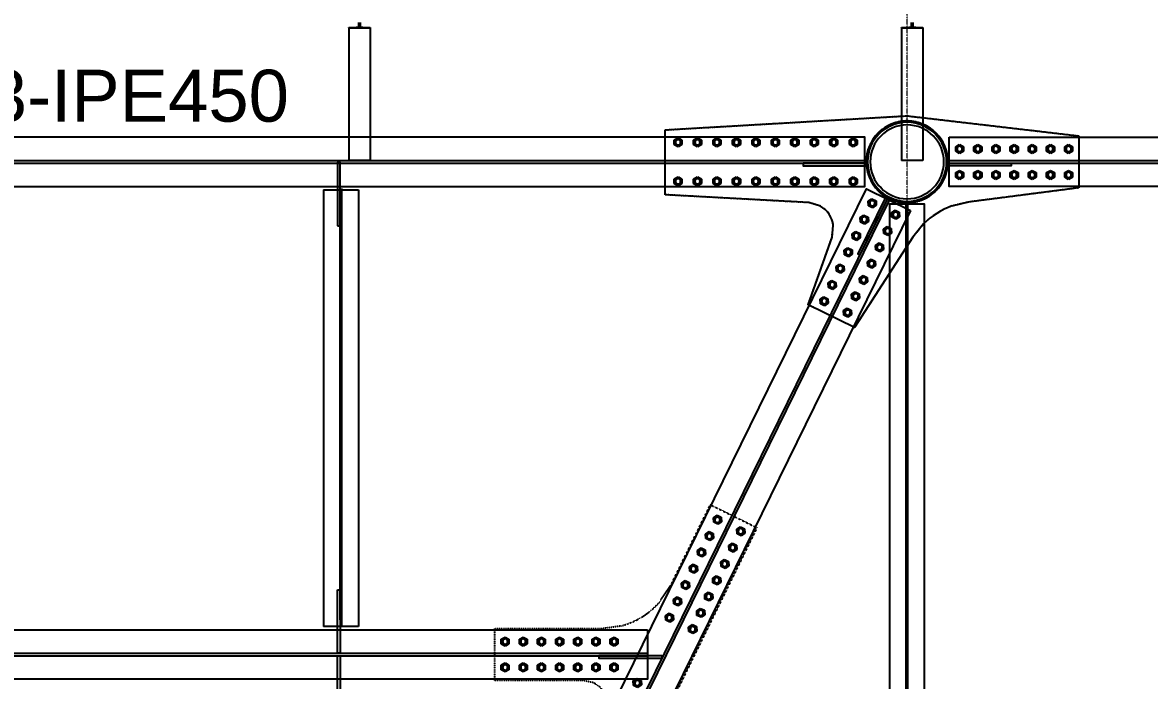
# Model space of a CAD drawing. Header units: millimetres. Extents: x -1715 to 93033, y -21962 to 25119.
# Drawn here: x 76928 to 81270, y 18038 to 20572 of the extents above; entities that cross this region are included whole.
import ezdxf
from ezdxf.enums import TextEntityAlignment as Align

# ---------------------------------------------------------------- set-up
doc = ezdxf.new("R2010")
doc.units = ezdxf.units.MM
doc.header["$LTSCALE"] = 0.4
doc.linetypes.add('DXK_LINE_DOT2', pattern=[3.9198, 1.9599, -1.9599])
doc.linetypes.add('Grid Line', pattern=[3.33375, 1.905, -0.47625, 0.47625, -0.47625])
for name, color, linetype, lineweight in [('0-1', 250, 'Continuous', 5), ('E_COLUMNAS-1', 1, 'Continuous', 25), ('E_EJES-1', 8, 'Grid Line', 9), ('E_TEXTO', 3, 'Continuous', 9), ('E_VIGAS-1', 31, 'Continuous', 25), ('E_VIGAS-2', 252, 'Continuous', 25)]:
    doc.layers.add(name, color=color, linetype=linetype, lineweight=lineweight)
doc.layers.add('A_ALMA', color=255, linetype='Continuous')
doc.layers.add('P-PLATINA', color=6, linetype='Continuous')
doc.styles.add('VERDANA', font='arial.ttf')

# ---------------------------------------------------------------- blocks, each defined once
blk = doc.blocks.new('DCTIB_CNI_EST_MOD-1A-FAC_0001_rvt-1-_14_00m_N_E_-NIVEL-4 DOC')
at = {"layer": 'E_VIGAS-1'}
for p, q in [((-8.2746, 165.0819), (-8.2746, 165.0959)), ((-8.2696, 165.0959), (-8.2696, 165.0819)), ((-6.1446, 165.0819), (-6.1446, 165.0959)), ((-6.1396, 165.0959), (-6.1396, 165.0819)), ((-8.3131, 165.076), (-8.3131, 165.0769)), ((-8.3131, 165.0769), (-8.2853, 165.0769)), ((-8.3131, 165.076), (-8.2311, 165.076)), ((-8.2311, 165.076), (-8.3131, 165.076)), ((-8.3131, 165.076), (-8.3131, 164.5643)), ((-8.2746, 165.0767), (-8.2746, 165.0819)), ((-8.2696, 165.0819), (-8.2696, 165.0768)), ((-8.2589, 165.0769), (-8.2311, 165.0769)), ((-8.2311, 165.0769), (-8.2311, 165.076)), ((-8.2311, 165.076), (-8.2311, 164.5643)), ((-6.1831, 165.076), (-6.1831, 165.0769)), ((-6.1831, 165.0769), (-6.1553, 165.0769)), ((-6.1831, 165.076), (-6.1011, 165.076)), ((-6.1011, 165.076), (-6.1831, 165.076)), ((-6.1831, 165.076), (-6.1831, 164.5643)), ((-6.1446, 165.0767), (-6.1446, 165.0819)), ((-6.1396, 165.0819), (-6.1396, 165.0768)), ((-6.1289, 165.0769), (-6.1011, 165.0769)), ((-6.1011, 165.0769), (-6.1011, 165.076)), ((-6.1011, 165.076), (-6.1011, 164.5643)), ((-8.2311, 164.5643), (-8.3131, 164.5643)), ((-6.1011, 164.5643), (-6.1831, 164.5643))]:
    blk.add_line(p, q, dxfattribs=at)
for points, knots in [([(-8.2853, 165.0769), (-8.2844, 165.0769), (-8.2827, 165.0769), (-8.2803, 165.0772), (-8.2782, 165.0776), (-8.2763, 165.0784), (-8.2749, 165.0798), (-8.2746, 165.0812), (-8.2746, 165.0819)], [0, 0, 0, 0, 0.142857, 0.285714, 0.428571, 0.571429, 0.785714, 1, 1, 1, 1]), ([(-8.2746, 165.0819), (-8.2746, 165.0809), (-8.275, 165.0796), (-8.2766, 165.0783), (-8.2781, 165.0777), (-8.2796, 165.0774), (-8.2807, 165.0772), (-8.2824, 165.077), (-8.284, 165.0769), (-8.2853, 165.0769)], [0, 0, 0, 0, 0.285714, 0.428571, 0.571429, 0.678571, 0.732143, 0.785714, 1, 1, 1, 1]), ([(-8.2589, 165.0769), (-8.2598, 165.0769), (-8.2615, 165.0769), (-8.2639, 165.0772), (-8.266, 165.0776), (-8.2679, 165.0784), (-8.2693, 165.0798), (-8.2696, 165.0812), (-8.2696, 165.0819)], [0, 0, 0, 0, 0.142857, 0.285714, 0.428571, 0.571429, 0.785714, 1, 1, 1, 1]), ([(-8.2696, 165.0819), (-8.2696, 165.0809), (-8.2692, 165.0796), (-8.2676, 165.0783), (-8.2661, 165.0777), (-8.2646, 165.0774), (-8.2635, 165.0772), (-8.2618, 165.077), (-8.2602, 165.0769), (-8.2589, 165.0769)], [0, 0, 0, 0, 0.285714, 0.428571, 0.571429, 0.678571, 0.732143, 0.785714, 1, 1, 1, 1]), ([(-6.1553, 165.0769), (-6.1544, 165.0769), (-6.1527, 165.0769), (-6.1503, 165.0772), (-6.1482, 165.0776), (-6.1463, 165.0784), (-6.1449, 165.0798), (-6.1446, 165.0812), (-6.1446, 165.0819)], [0, 0, 0, 0, 0.142857, 0.285714, 0.428571, 0.571429, 0.785714, 1, 1, 1, 1]), ([(-6.1446, 165.0819), (-6.1446, 165.0809), (-6.145, 165.0796), (-6.1466, 165.0783), (-6.1481, 165.0777), (-6.1496, 165.0774), (-6.1507, 165.0772), (-6.1524, 165.077), (-6.154, 165.0769), (-6.1553, 165.0769)], [0, 0, 0, 0, 0.285714, 0.428571, 0.571429, 0.678571, 0.732143, 0.785714, 1, 1, 1, 1]), ([(-6.1289, 165.0769), (-6.1298, 165.0769), (-6.1315, 165.0769), (-6.1339, 165.0772), (-6.136, 165.0776), (-6.1379, 165.0784), (-6.1393, 165.0798), (-6.1396, 165.0812), (-6.1396, 165.0819)], [0, 0, 0, 0, 0.142857, 0.285714, 0.428571, 0.571429, 0.785714, 1, 1, 1, 1]), ([(-6.1396, 165.0819), (-6.1396, 165.0809), (-6.1392, 165.0796), (-6.1376, 165.0783), (-6.1361, 165.0777), (-6.1346, 165.0774), (-6.1335, 165.0772), (-6.1318, 165.077), (-6.1302, 165.0769), (-6.1289, 165.0769)], [0, 0, 0, 0, 0.285714, 0.428571, 0.571429, 0.678571, 0.732143, 0.785714, 1, 1, 1, 1])]:
    blk.add_open_spline(points, degree=3, knots=knots, dxfattribs=at)
blk = doc.blocks.new('EST_SFM_VIGA-METALICA-SECCION-I - EST_SFM_VIGA-METALICA_IPE270-2787177-_14_00m_N_E_-NIVEL-4 DOC')
at = {"layer": 'E_VIGAS-2'}
for p, q in [((-0.8408, -0.0675), (-0.8408, 0.0675)), ((-0.8408, 0.0675), (0.8408, 0.0675)), ((0.8408, 0.0675), (0.8408, -0.0675)), ((-0.8408, -0.0675), (0.8408, -0.0675))]:
    blk.add_line(p, q, dxfattribs=at)
blk = doc.blocks.new('Part-72226993-3067 - 1511')
at = {"color": 2, "linetype": 'Continuous'}
for p, q in [((88290.9, 30200.2), (89223.3, 30254.3)), ((89223.3, 30254.3), (89885.8, 30177)), ((88290.9, 29950.2), (88290.9, 30200.2)), ((89885.8, 30177), (89885.8, 29977)), ((89885.8, 29977), (89459.8, 29922.3)), ((88845.3, 29920), (88290.9, 29950.2)), ((88889.5, 29906.9), (88845.3, 29920)), ((89459.8, 29922.3), (89396.4, 29907)), ((88934.1, 29786.6), (88939.1, 29832.4)), ((89286.8, 29837.8), (89245.7, 29787.2)), ((88841.9, 29526.9), (88934.1, 29786.6)), ((89245.7, 29787.2), (89021.4, 29438.8)), ((89021.4, 29438.8), (88841.9, 29526.9))]:
    blk.add_line(p, q, dxfattribs=at)
for centre, radius, start, end in [((89223.3, 30076.9), 157.5, 78.75, 258.75), ((89223.3, 30076.9), 157.5, 258.75, 78.75), ((88839.9, 29820.1), 100, 7.0556, 60.2686), ((89498, 29624.8), 300, 109.787, 134.7448)]:
    blk.add_arc(centre, radius, start, end, dxfattribs=at)
blk = doc.blocks.new('Bolt-72226993-3068 - 1511')
at = {"color": 253, "linetype": 'Continuous'}
for p, q in [((89073.8, 29925.1), (89088.2, 29934.8)), ((89075, 29907.9), (89073.8, 29925.1)), ((89088.2, 29934.8), (89103.7, 29927.1)), ((89103.7, 29927.1), (89104.9, 29909.9)), ((89090.5, 29900.2), (89075, 29907.9)), ((89104.9, 29909.9), (89090.5, 29900.2)), ((89163.6, 29881.1), (89178, 29890.7)), ((89164.7, 29863.8), (89163.6, 29881.1)), ((89178, 29890.7), (89193.5, 29883.1)), ((89193.5, 29883.1), (89194.7, 29865.8)), ((89043, 29862.3), (89057.3, 29871.9)), ((89044.1, 29845), (89043, 29862.3)), ((89059.7, 29837.4), (89044.1, 29845)), ((89057.3, 29871.9), (89072.9, 29864.3)), ((89074.1, 29847), (89059.7, 29837.4)), ((89072.9, 29864.3), (89074.1, 29847)), ((89180.3, 29856.1), (89164.7, 29863.8)), ((89194.7, 29865.8), (89180.3, 29856.1)), ((89012.1, 29799.5), (89026.5, 29809.1)), ((89013.3, 29782.2), (89012.1, 29799.5)), ((89026.5, 29809.1), (89042, 29801.5)), ((89042, 29801.5), (89043.2, 29784.2)), ((89132.7, 29818.2), (89147.1, 29827.9)), ((89133.9, 29800.9), (89132.7, 29818.2)), ((89149.4, 29793.3), (89133.9, 29800.9)), ((89147.1, 29827.9), (89162.7, 29820.2)), ((89163.8, 29803), (89149.4, 29793.3)), ((89162.7, 29820.2), (89163.8, 29803)), ((88981.3, 29736.6), (88995.6, 29746.3)), ((88995.6, 29746.3), (89011.2, 29738.6)), ((89028.8, 29774.6), (89013.3, 29782.2)), ((89043.2, 29784.2), (89028.8, 29774.6)), ((89101.9, 29755.4), (89116.3, 29765)), ((89103, 29738.1), (89101.9, 29755.4)), ((89116.3, 29765), (89131.8, 29757.4)), ((89131.8, 29757.4), (89133, 29740.1)), ((88982.4, 29719.4), (88981.3, 29736.6)), ((88998, 29711.7), (88982.4, 29719.4)), ((89012.3, 29721.4), (88998, 29711.7)), ((89011.2, 29738.6), (89012.3, 29721.4)), ((89071, 29692.6), (89085.4, 29702.2)), ((89085.4, 29702.2), (89100.9, 29694.6)), ((89118.6, 29730.5), (89103, 29738.1)), ((89133, 29740.1), (89118.6, 29730.5)), ((88950.4, 29673.8), (88964.8, 29683.4)), ((88951.6, 29656.5), (88950.4, 29673.8)), ((88964.8, 29683.4), (88980.3, 29675.8)), ((88981.5, 29658.5), (88967.1, 29648.9)), ((88980.3, 29675.8), (88981.5, 29658.5)), ((89072.2, 29675.3), (89071, 29692.6)), ((89087.7, 29667.6), (89072.2, 29675.3)), ((89102.1, 29677.3), (89087.7, 29667.6)), ((89100.9, 29694.6), (89102.1, 29677.3)), ((88919.5, 29611), (88933.9, 29620.6)), ((88933.9, 29620.6), (88949.5, 29613)), ((88967.1, 29648.9), (88951.6, 29656.5)), ((89040.2, 29629.7), (89054.5, 29639.4)), ((89041.3, 29612.4), (89040.2, 29629.7)), ((89054.5, 29639.4), (89070.1, 29631.7)), ((89071.3, 29614.5), (89056.9, 29604.8)), ((89070.1, 29631.7), (89071.3, 29614.5)), ((88920.7, 29593.7), (88919.5, 29611)), ((88936.3, 29586.1), (88920.7, 29593.7)), ((88950.6, 29595.7), (88936.3, 29586.1)), ((88949.5, 29613), (88950.6, 29595.7)), ((89009.3, 29566.9), (89023.7, 29576.5)), ((89023.7, 29576.5), (89039.2, 29568.9)), ((89056.9, 29604.8), (89041.3, 29612.4)), ((88888.7, 29548.1), (88903.1, 29557.8)), ((88889.9, 29530.9), (88888.7, 29548.1)), ((88905.4, 29523.2), (88889.9, 29530.9)), ((88903.1, 29557.8), (88918.6, 29550.1)), ((88919.8, 29532.9), (88905.4, 29523.2)), ((88918.6, 29550.1), (88919.8, 29532.9)), ((89010.5, 29549.6), (89009.3, 29566.9)), ((89026, 29542), (89010.5, 29549.6)), ((89040.4, 29551.6), (89026, 29542)), ((89039.2, 29568.9), (89040.4, 29551.6)), ((88978.5, 29504.1), (88992.8, 29513.7)), ((88979.6, 29486.8), (88978.5, 29504.1)), ((88995.2, 29479.1), (88979.6, 29486.8)), ((88992.8, 29513.7), (89008.4, 29506.1)), ((89009.5, 29488.8), (88995.2, 29479.1)), ((89008.4, 29506.1), (89009.5, 29488.8))]:
    blk.add_line(p, q, dxfattribs=at)
for centre, radius, start, end in [((89089.4, 29917.5), 11.5, 81.847, 261.847), ((89089.4, 29917.5), 10, 153.847, 333.847), ((89089.4, 29917.5), 10, 333.847, 153.847), ((89089.4, 29917.5), 11.5, 261.847, 81.847), ((89179.1, 29873.4), 11.5, 81.847, 261.847), ((89179.1, 29873.4), 10, 153.847, 333.847), ((89179.1, 29873.4), 10, 333.847, 153.847), ((89179.1, 29873.4), 11.5, 261.847, 81.847), ((89058.5, 29854.7), 11.5, 81.847, 261.847), ((89058.5, 29854.7), 10, 153.847, 333.847), ((89058.5, 29854.7), 10, 333.847, 153.847), ((89058.5, 29854.7), 11.5, 261.847, 81.847), ((89027.7, 29791.8), 11.5, 81.847, 261.847), ((89027.7, 29791.8), 10, 153.847, 333.847), ((89027.7, 29791.8), 10, 333.847, 153.847), ((89027.7, 29791.8), 11.5, 261.847, 81.847), ((89148.3, 29810.6), 11.5, 81.847, 261.847), ((89148.3, 29810.6), 10, 153.847, 333.847), ((89148.3, 29810.6), 10, 333.847, 153.847), ((89148.3, 29810.6), 11.5, 261.847, 81.847), ((89117.4, 29747.8), 11.5, 81.847, 261.847), ((89117.4, 29747.8), 10, 153.847, 333.847), ((89117.4, 29747.8), 10, 333.847, 153.847), ((89117.4, 29747.8), 11.5, 261.847, 81.847), ((88996.8, 29729), 11.5, 81.847, 261.847), ((88996.8, 29729), 10, 153.847, 333.847), ((88996.8, 29729), 10, 333.847, 153.847), ((88996.8, 29729), 11.5, 261.847, 81.847), ((88965.9, 29666.2), 11.5, 81.847, 261.847), ((88965.9, 29666.2), 10, 153.847, 333.847), ((88965.9, 29666.2), 10, 333.847, 153.847), ((88965.9, 29666.2), 11.5, 261.847, 81.847), ((89086.6, 29684.9), 11.5, 81.847, 261.847), ((89086.6, 29684.9), 10, 153.847, 333.847), ((89086.6, 29684.9), 10, 333.847, 153.847), ((89086.6, 29684.9), 11.5, 261.847, 81.847), ((88935.1, 29603.3), 11.5, 81.847, 261.847), ((88935.1, 29603.3), 11.5, 261.847, 81.847), ((89055.7, 29622.1), 11.5, 81.847, 261.847), ((89055.7, 29622.1), 10, 153.847, 333.847), ((89055.7, 29622.1), 10, 333.847, 153.847), ((89055.7, 29622.1), 11.5, 261.847, 81.847), ((88935.1, 29603.3), 10, 153.847, 333.847), ((88935.1, 29603.3), 10, 333.847, 153.847), ((89024.9, 29559.3), 11.5, 81.847, 261.847), ((89024.9, 29559.3), 11.5, 261.847, 81.847), ((88904.2, 29540.5), 11.5, 81.847, 261.847), ((88904.2, 29540.5), 10, 153.847, 333.847), ((88904.2, 29540.5), 10, 333.847, 153.847), ((88904.2, 29540.5), 11.5, 261.847, 81.847), ((89024.9, 29559.3), 10, 153.847, 333.847), ((89024.9, 29559.3), 10, 333.847, 153.847), ((88994, 29496.4), 11.5, 81.847, 261.847), ((88994, 29496.4), 10, 153.847, 333.847), ((88994, 29496.4), 10, 333.847, 153.847), ((88994, 29496.4), 11.5, 261.847, 81.847)]:
    blk.add_arc(centre, radius, start, end, dxfattribs=at)
blk = doc.blocks.new('Bolt-72226993-3076 - 1511')
at = {"color": 253, "linetype": 'Continuous'}
for p, q in [((89410.8, 30135.5), (89425.8, 30144.2)), ((89410.8, 30118.2), (89410.8, 30135.5)), ((89425.8, 30144.2), (89440.8, 30135.5)), ((89440.8, 30135.5), (89440.8, 30118.2)), ((89480.8, 30135.5), (89495.8, 30144.2)), ((89480.8, 30118.2), (89480.8, 30135.5)), ((89495.8, 30144.2), (89510.8, 30135.5)), ((89510.8, 30135.5), (89510.8, 30118.2)), ((89550.8, 30135.5), (89565.8, 30144.2)), ((89550.8, 30118.2), (89550.8, 30135.5)), ((89565.8, 30144.2), (89580.8, 30135.5)), ((89580.8, 30135.5), (89580.8, 30118.2)), ((89620.8, 30135.5), (89635.8, 30144.2)), ((89620.8, 30118.2), (89620.8, 30135.5)), ((89635.8, 30144.2), (89650.8, 30135.5)), ((89650.8, 30135.5), (89650.8, 30118.2)), ((89690.8, 30135.5), (89705.8, 30144.2)), ((89690.8, 30118.2), (89690.8, 30135.5)), ((89705.8, 30144.2), (89720.8, 30135.5)), ((89720.8, 30135.5), (89720.8, 30118.2)), ((89760.8, 30135.5), (89775.8, 30144.2)), ((89760.8, 30118.2), (89760.8, 30135.5)), ((89775.8, 30144.2), (89790.8, 30135.5)), ((89790.8, 30135.5), (89790.8, 30118.2)), ((89830.8, 30135.5), (89845.8, 30144.2)), ((89830.8, 30118.2), (89830.8, 30135.5)), ((89845.8, 30144.2), (89860.8, 30135.5)), ((89860.8, 30135.5), (89860.8, 30118.2)), ((89425.8, 30109.6), (89410.8, 30118.2)), ((89440.8, 30118.2), (89425.8, 30109.6)), ((89495.8, 30109.6), (89480.8, 30118.2)), ((89510.8, 30118.2), (89495.8, 30109.6)), ((89565.8, 30109.6), (89550.8, 30118.2)), ((89580.8, 30118.2), (89565.8, 30109.6)), ((89635.8, 30109.6), (89620.8, 30118.2)), ((89650.8, 30118.2), (89635.8, 30109.6)), ((89705.8, 30109.6), (89690.8, 30118.2)), ((89720.8, 30118.2), (89705.8, 30109.6)), ((89775.8, 30109.6), (89760.8, 30118.2)), ((89790.8, 30118.2), (89775.8, 30109.6)), ((89845.8, 30109.6), (89830.8, 30118.2)), ((89860.8, 30118.2), (89845.8, 30109.6)), ((89410.8, 30035.5), (89425.8, 30044.2)), ((89410.8, 30018.2), (89410.8, 30035.5)), ((89425.8, 30009.6), (89410.8, 30018.2)), ((89425.8, 30044.2), (89440.8, 30035.5)), ((89440.8, 30018.2), (89425.8, 30009.6)), ((89440.8, 30035.5), (89440.8, 30018.2)), ((89480.8, 30035.5), (89495.8, 30044.2)), ((89480.8, 30018.2), (89480.8, 30035.5)), ((89495.8, 30009.6), (89480.8, 30018.2)), ((89495.8, 30044.2), (89510.8, 30035.5)), ((89510.8, 30018.2), (89495.8, 30009.6)), ((89510.8, 30035.5), (89510.8, 30018.2)), ((89550.8, 30035.5), (89565.8, 30044.2)), ((89550.8, 30018.2), (89550.8, 30035.5)), ((89565.8, 30009.6), (89550.8, 30018.2)), ((89565.8, 30044.2), (89580.8, 30035.5)), ((89580.8, 30018.2), (89565.8, 30009.6)), ((89580.8, 30035.5), (89580.8, 30018.2)), ((89620.8, 30035.5), (89635.8, 30044.2)), ((89620.8, 30018.2), (89620.8, 30035.5)), ((89635.8, 30009.6), (89620.8, 30018.2)), ((89635.8, 30044.2), (89650.8, 30035.5)), ((89650.8, 30018.2), (89635.8, 30009.6)), ((89650.8, 30035.5), (89650.8, 30018.2)), ((89690.8, 30035.5), (89705.8, 30044.2)), ((89690.8, 30018.2), (89690.8, 30035.5)), ((89705.8, 30009.6), (89690.8, 30018.2)), ((89705.8, 30044.2), (89720.8, 30035.5)), ((89720.8, 30018.2), (89705.8, 30009.6)), ((89720.8, 30035.5), (89720.8, 30018.2)), ((89760.8, 30035.5), (89775.8, 30044.2)), ((89760.8, 30018.2), (89760.8, 30035.5)), ((89775.8, 30009.6), (89760.8, 30018.2)), ((89775.8, 30044.2), (89790.8, 30035.5)), ((89790.8, 30018.2), (89775.8, 30009.6)), ((89790.8, 30035.5), (89790.8, 30018.2)), ((89830.8, 30035.5), (89845.8, 30044.2)), ((89830.8, 30018.2), (89830.8, 30035.5)), ((89845.8, 30009.6), (89830.8, 30018.2)), ((89845.8, 30044.2), (89860.8, 30035.5)), ((89860.8, 30018.2), (89845.8, 30009.6)), ((89860.8, 30035.5), (89860.8, 30018.2))]:
    blk.add_line(p, q, dxfattribs=at)
for centre, radius, start, end in [((89425.8, 30126.9), 11.5, 18, 198), ((89425.8, 30126.9), 10, 90, 270), ((89425.8, 30126.9), 10, 270, 90), ((89495.8, 30126.9), 11.5, 18, 198), ((89495.8, 30126.9), 10, 90, 270), ((89495.8, 30126.9), 10, 270, 90), ((89565.8, 30126.9), 11.5, 18, 198), ((89565.8, 30126.9), 10, 90, 270), ((89565.8, 30126.9), 10, 270, 90), ((89635.8, 30126.9), 11.5, 18, 198), ((89635.8, 30126.9), 10, 90, 270), ((89635.8, 30126.9), 10, 270, 90), ((89705.8, 30126.9), 11.5, 18, 198), ((89705.8, 30126.9), 10, 90, 270), ((89705.8, 30126.9), 10, 270, 90), ((89775.8, 30126.9), 11.5, 18, 198), ((89775.8, 30126.9), 10, 90, 270), ((89775.8, 30126.9), 10, 270, 90), ((89845.8, 30126.9), 11.5, 18, 198), ((89845.8, 30126.9), 10, 90, 270), ((89845.8, 30126.9), 10, 270, 90), ((89425.8, 30126.9), 11.5, 198, 18), ((89495.8, 30126.9), 11.5, 198, 18), ((89565.8, 30126.9), 11.5, 198, 18), ((89635.8, 30126.9), 11.5, 198, 18), ((89705.8, 30126.9), 11.5, 198, 18), ((89775.8, 30126.9), 11.5, 198, 18), ((89845.8, 30126.9), 11.5, 198, 18), ((89425.8, 30026.9), 11.5, 18, 198), ((89425.8, 30026.9), 11.5, 198, 18), ((89425.8, 30026.9), 10, 90, 270), ((89425.8, 30026.9), 10, 270, 90), ((89495.8, 30026.9), 11.5, 18, 198), ((89495.8, 30026.9), 11.5, 198, 18), ((89495.8, 30026.9), 10, 90, 270), ((89495.8, 30026.9), 10, 270, 90), ((89565.8, 30026.9), 11.5, 18, 198), ((89565.8, 30026.9), 11.5, 198, 18), ((89565.8, 30026.9), 10, 90, 270), ((89565.8, 30026.9), 10, 270, 90), ((89635.8, 30026.9), 11.5, 18, 198), ((89635.8, 30026.9), 11.5, 198, 18), ((89635.8, 30026.9), 10, 90, 270), ((89635.8, 30026.9), 10, 270, 90), ((89705.8, 30026.9), 11.5, 18, 198), ((89705.8, 30026.9), 11.5, 198, 18), ((89705.8, 30026.9), 10, 90, 270), ((89705.8, 30026.9), 10, 270, 90), ((89775.8, 30026.9), 11.5, 18, 198), ((89775.8, 30026.9), 11.5, 198, 18), ((89775.8, 30026.9), 10, 90, 270), ((89775.8, 30026.9), 10, 270, 90), ((89845.8, 30026.9), 11.5, 18, 198), ((89845.8, 30026.9), 11.5, 198, 18), ((89845.8, 30026.9), 10, 90, 270), ((89845.8, 30026.9), 10, 270, 90)]:
    blk.add_arc(centre, radius, start, end, dxfattribs=at)
blk = doc.blocks.new('Bolt-72226993-3075 - 1511')
at = {"color": 253, "linetype": 'Continuous'}
for p, q in [((88325.9, 30160.7), (88340.9, 30169.4)), ((88325.9, 30143.4), (88325.9, 30160.7)), ((88340.9, 30134.7), (88325.9, 30143.4)), ((88340.9, 30169.4), (88355.9, 30160.7)), ((88355.9, 30143.4), (88340.9, 30134.7)), ((88355.9, 30160.7), (88355.9, 30143.4)), ((88400.9, 30160.7), (88415.9, 30169.4)), ((88400.9, 30143.4), (88400.9, 30160.7)), ((88415.9, 30134.7), (88400.9, 30143.4)), ((88415.9, 30169.4), (88430.9, 30160.7)), ((88430.9, 30143.4), (88415.9, 30134.7)), ((88430.9, 30160.7), (88430.9, 30143.4)), ((88475.9, 30160.7), (88490.9, 30169.4)), ((88475.9, 30143.4), (88475.9, 30160.7)), ((88490.9, 30134.7), (88475.9, 30143.4)), ((88490.9, 30169.4), (88505.9, 30160.7)), ((88505.9, 30143.4), (88490.9, 30134.7)), ((88505.9, 30160.7), (88505.9, 30143.4)), ((88550.9, 30160.7), (88565.9, 30169.4)), ((88550.9, 30143.4), (88550.9, 30160.7)), ((88565.9, 30134.7), (88550.9, 30143.4)), ((88565.9, 30169.4), (88580.9, 30160.7)), ((88580.9, 30143.4), (88565.9, 30134.7)), ((88580.9, 30160.7), (88580.9, 30143.4)), ((88625.9, 30160.7), (88640.9, 30169.4)), ((88625.9, 30143.4), (88625.9, 30160.7)), ((88640.9, 30134.7), (88625.9, 30143.4)), ((88640.9, 30169.4), (88655.9, 30160.7)), ((88655.9, 30143.4), (88640.9, 30134.7)), ((88655.9, 30160.7), (88655.9, 30143.4)), ((88700.9, 30160.7), (88715.9, 30169.4)), ((88700.9, 30143.4), (88700.9, 30160.7)), ((88715.9, 30134.7), (88700.9, 30143.4)), ((88715.9, 30169.4), (88730.9, 30160.7)), ((88730.9, 30143.4), (88715.9, 30134.7)), ((88730.9, 30160.7), (88730.9, 30143.4)), ((88775.9, 30160.7), (88790.9, 30169.4)), ((88775.9, 30143.4), (88775.9, 30160.7)), ((88790.9, 30134.7), (88775.9, 30143.4)), ((88790.9, 30169.4), (88805.9, 30160.7)), ((88805.9, 30143.4), (88790.9, 30134.7)), ((88805.9, 30160.7), (88805.9, 30143.4)), ((88850.9, 30160.7), (88865.9, 30169.4)), ((88850.9, 30143.4), (88850.9, 30160.7)), ((88865.9, 30134.7), (88850.9, 30143.4)), ((88865.9, 30169.4), (88880.9, 30160.7)), ((88880.9, 30143.4), (88865.9, 30134.7)), ((88880.9, 30160.7), (88880.9, 30143.4)), ((88925.9, 30160.7), (88940.9, 30169.4)), ((88925.9, 30143.4), (88925.9, 30160.7)), ((88940.9, 30134.7), (88925.9, 30143.4)), ((88940.9, 30169.4), (88955.9, 30160.7)), ((88955.9, 30143.4), (88940.9, 30134.7)), ((88955.9, 30160.7), (88955.9, 30143.4)), ((89000.9, 30160.7), (89015.9, 30169.4)), ((89000.9, 30143.4), (89000.9, 30160.7)), ((89015.9, 30134.7), (89000.9, 30143.4)), ((89015.9, 30169.4), (89030.9, 30160.7)), ((89030.9, 30143.4), (89015.9, 30134.7)), ((89030.9, 30160.7), (89030.9, 30143.4)), ((88325.9, 30010.7), (88340.9, 30019.4)), ((88325.9, 29993.4), (88325.9, 30010.7)), ((88340.9, 30019.4), (88355.9, 30010.7)), ((88355.9, 30010.7), (88355.9, 29993.4)), ((88400.9, 30010.7), (88415.9, 30019.4)), ((88400.9, 29993.4), (88400.9, 30010.7)), ((88415.9, 30019.4), (88430.9, 30010.7)), ((88430.9, 30010.7), (88430.9, 29993.4)), ((88475.9, 30010.7), (88490.9, 30019.4)), ((88475.9, 29993.4), (88475.9, 30010.7)), ((88490.9, 30019.4), (88505.9, 30010.7)), ((88505.9, 30010.7), (88505.9, 29993.4)), ((88550.9, 30010.7), (88565.9, 30019.4)), ((88550.9, 29993.4), (88550.9, 30010.7)), ((88565.9, 30019.4), (88580.9, 30010.7)), ((88580.9, 30010.7), (88580.9, 29993.4)), ((88625.9, 30010.7), (88640.9, 30019.4)), ((88625.9, 29993.4), (88625.9, 30010.7)), ((88640.9, 30019.4), (88655.9, 30010.7)), ((88655.9, 30010.7), (88655.9, 29993.4)), ((88700.9, 30010.7), (88715.9, 30019.4)), ((88700.9, 29993.4), (88700.9, 30010.7)), ((88715.9, 30019.4), (88730.9, 30010.7)), ((88730.9, 30010.7), (88730.9, 29993.4)), ((88775.9, 30010.7), (88790.9, 30019.4)), ((88775.9, 29993.4), (88775.9, 30010.7)), ((88790.9, 30019.4), (88805.9, 30010.7)), ((88805.9, 30010.7), (88805.9, 29993.4)), ((88850.9, 30010.7), (88865.9, 30019.4)), ((88850.9, 29993.4), (88850.9, 30010.7)), ((88865.9, 30019.4), (88880.9, 30010.7)), ((88880.9, 30010.7), (88880.9, 29993.4)), ((88925.9, 30010.7), (88940.9, 30019.4)), ((88925.9, 29993.4), (88925.9, 30010.7)), ((88940.9, 30019.4), (88955.9, 30010.7)), ((88955.9, 30010.7), (88955.9, 29993.4)), ((89000.9, 30010.7), (89015.9, 30019.4)), ((89000.9, 29993.4), (89000.9, 30010.7)), ((89015.9, 30019.4), (89030.9, 30010.7)), ((89030.9, 30010.7), (89030.9, 29993.4)), ((88340.9, 29984.7), (88325.9, 29993.4)), ((88355.9, 29993.4), (88340.9, 29984.7)), ((88415.9, 29984.7), (88400.9, 29993.4)), ((88430.9, 29993.4), (88415.9, 29984.7)), ((88490.9, 29984.7), (88475.9, 29993.4)), ((88505.9, 29993.4), (88490.9, 29984.7)), ((88565.9, 29984.7), (88550.9, 29993.4)), ((88580.9, 29993.4), (88565.9, 29984.7)), ((88640.9, 29984.7), (88625.9, 29993.4)), ((88655.9, 29993.4), (88640.9, 29984.7)), ((88715.9, 29984.7), (88700.9, 29993.4)), ((88730.9, 29993.4), (88715.9, 29984.7)), ((88790.9, 29984.7), (88775.9, 29993.4)), ((88805.9, 29993.4), (88790.9, 29984.7)), ((88865.9, 29984.7), (88850.9, 29993.4)), ((88880.9, 29993.4), (88865.9, 29984.7)), ((88940.9, 29984.7), (88925.9, 29993.4)), ((88955.9, 29993.4), (88940.9, 29984.7)), ((89015.9, 29984.7), (89000.9, 29993.4)), ((89030.9, 29993.4), (89015.9, 29984.7))]:
    blk.add_line(p, q, dxfattribs=at)
for centre, radius, start, end in [((88340.9, 30152), 11.5, 18, 198), ((88340.9, 30152), 11.5, 198, 18), ((88340.9, 30152), 10, 90, 270), ((88340.9, 30152), 10, 270, 90), ((88415.9, 30152), 11.5, 18, 198), ((88415.9, 30152), 11.5, 198, 18), ((88415.9, 30152), 10, 90, 270), ((88415.9, 30152), 10, 270, 90), ((88490.9, 30152), 11.5, 18, 198), ((88490.9, 30152), 11.5, 198, 18), ((88490.9, 30152), 10, 90, 270), ((88490.9, 30152), 10, 270, 90), ((88565.9, 30152), 11.5, 18, 198), ((88565.9, 30152), 11.5, 198, 18), ((88565.9, 30152), 10, 90, 270), ((88565.9, 30152), 10, 270, 90), ((88640.9, 30152), 11.5, 18, 198), ((88640.9, 30152), 11.5, 198, 18), ((88640.9, 30152), 10, 90, 270), ((88640.9, 30152), 10, 270, 90), ((88715.9, 30152), 11.5, 18, 198), ((88715.9, 30152), 11.5, 198, 18), ((88715.9, 30152), 10, 90, 270), ((88715.9, 30152), 10, 270, 90), ((88790.9, 30152), 11.5, 18, 198), ((88790.9, 30152), 11.5, 198, 18), ((88790.9, 30152), 10, 90, 270), ((88790.9, 30152), 10, 270, 90), ((88865.9, 30152), 11.5, 18, 198), ((88865.9, 30152), 11.5, 198, 18), ((88865.9, 30152), 10, 90, 270), ((88865.9, 30152), 10, 270, 90), ((88940.9, 30152), 11.5, 18, 198), ((88940.9, 30152), 11.5, 198, 18), ((88940.9, 30152), 10, 90, 270), ((88940.9, 30152), 10, 270, 90), ((89015.9, 30152), 11.5, 18, 198), ((89015.9, 30152), 11.5, 198, 18), ((89015.9, 30152), 10, 90, 270), ((89015.9, 30152), 10, 270, 90), ((88340.9, 30002), 11.5, 18, 198), ((88340.9, 30002), 11.5, 198, 18), ((88340.9, 30002), 10, 90, 270), ((88340.9, 30002), 10, 270, 90), ((88415.9, 30002), 11.5, 18, 198), ((88415.9, 30002), 11.5, 198, 18), ((88415.9, 30002), 10, 90, 270), ((88415.9, 30002), 10, 270, 90), ((88490.9, 30002), 11.5, 18, 198), ((88490.9, 30002), 11.5, 198, 18), ((88490.9, 30002), 10, 90, 270), ((88490.9, 30002), 10, 270, 90), ((88565.9, 30002), 11.5, 18, 198), ((88565.9, 30002), 11.5, 198, 18), ((88565.9, 30002), 10, 90, 270), ((88565.9, 30002), 10, 270, 90), ((88640.9, 30002), 11.5, 18, 198), ((88640.9, 30002), 11.5, 198, 18), ((88640.9, 30002), 10, 90, 270), ((88640.9, 30002), 10, 270, 90), ((88715.9, 30002), 11.5, 18, 198), ((88715.9, 30002), 11.5, 198, 18), ((88715.9, 30002), 10, 90, 270), ((88715.9, 30002), 10, 270, 90), ((88790.9, 30002), 11.5, 18, 198), ((88790.9, 30002), 11.5, 198, 18), ((88790.9, 30002), 10, 90, 270), ((88790.9, 30002), 10, 270, 90), ((88865.9, 30002), 11.5, 18, 198), ((88865.9, 30002), 11.5, 198, 18), ((88865.9, 30002), 10, 90, 270), ((88865.9, 30002), 10, 270, 90), ((88940.9, 30002), 11.5, 18, 198), ((88940.9, 30002), 11.5, 198, 18), ((88940.9, 30002), 10, 90, 270), ((88940.9, 30002), 10, 270, 90), ((89015.9, 30002), 11.5, 18, 198), ((89015.9, 30002), 11.5, 198, 18), ((89015.9, 30002), 10, 90, 270), ((89015.9, 30002), 10, 270, 90)]:
    blk.add_arc(centre, radius, start, end, dxfattribs=at)
blk = doc.blocks.new('Part-72226993-3077 - 1511')
at = {"color": 253, "linetype": 'DXK_LINE_DOT2'}
for p, q in [((88290.9, 30200.2), (89223.3, 30254.3)), ((89223.3, 30254.3), (89885.8, 30177)), ((88290.9, 29950.2), (88290.9, 30200.2)), ((89885.8, 30177), (89885.8, 29977)), ((89885.8, 29977), (89459.8, 29922.3)), ((88845.3, 29920), (88290.9, 29950.2)), ((88889.5, 29906.9), (88845.3, 29920)), ((89459.8, 29922.3), (89396.4, 29907)), ((88934.1, 29786.6), (88939.1, 29832.4)), ((89286.8, 29837.8), (89245.7, 29787.2)), ((88841.9, 29526.9), (88934.1, 29786.6)), ((89245.7, 29787.2), (89021.4, 29438.8)), ((89021.4, 29438.8), (88841.9, 29526.9))]:
    blk.add_line(p, q, dxfattribs=at)
for centre, radius, start, end in [((89223.3, 30076.9), 157.5, 78.75, 258.75), ((89223.3, 30076.9), 157.5, 258.75, 78.75), ((88839.9, 29820.1), 100, 7.0556, 60.2686), ((89498, 29624.8), 300, 109.787, 134.7448)]:
    blk.add_arc(centre, radius, start, end, dxfattribs=at)
blk = doc.blocks.new('Part-72226993-3109 - 1511')
at = {"color": 253, "linetype": 'DXK_LINE_DOT2'}
for p, q in [((88311.9, 28447.8), (88463.6, 28756.6)), ((88463.6, 28756.6), (88643.1, 28668.5)), ((88643.1, 28668.5), (88114.2, 27591.3)), ((88265.2, 28378.8), (88311.9, 28447.8)), ((87632.6, 28280), (88042.6, 28280)), ((87632.6, 28080), (87632.6, 28280)), ((88042.6, 28280), (88125.1, 28291.6)), ((87970.8, 28080), (87632.6, 28080)), ((88010.3, 28071.9), (87970.8, 28080)), ((88060.6, 27935.9), (88070.7, 27974.9)), ((87934.6, 27679.5), (88060.6, 27935.9)), ((88114.2, 27591.3), (87934.6, 27679.5))]:
    blk.add_line(p, q, dxfattribs=at)
for centre, radius, start, end in [((88042.6, 28580), 300, 285.9615, 317.8845), ((87970.8, 27980), 100, 357.0768, 66.7692)]:
    blk.add_arc(centre, radius, start, end, dxfattribs=at)
blk = doc.blocks.new('Bolt-72226993-3104 - 1511')
at = {"color": 253, "linetype": 'Continuous'}
for p, q in [((88475.3, 28706.3), (88489.7, 28716)), ((88476.5, 28689), (88475.3, 28706.3)), ((88489.7, 28716), (88505.2, 28708.3)), ((88505.2, 28708.3), (88506.4, 28691)), ((88492, 28681.4), (88476.5, 28689)), ((88506.4, 28691), (88492, 28681.4)), ((88565.1, 28662.2), (88579.4, 28671.9)), ((88566.2, 28645), (88565.1, 28662.2)), ((88579.4, 28671.9), (88595, 28664.2)), ((88595, 28664.2), (88596.1, 28647)), ((88444.4, 28643.5), (88458.8, 28653.1)), ((88445.6, 28626.2), (88444.4, 28643.5)), ((88461.1, 28618.6), (88445.6, 28626.2)), ((88458.8, 28653.1), (88474.4, 28645.5)), ((88475.5, 28628.2), (88461.1, 28618.6)), ((88474.4, 28645.5), (88475.5, 28628.2)), ((88581.8, 28637.3), (88566.2, 28645)), ((88596.1, 28647), (88581.8, 28637.3)), ((88413.6, 28580.6), (88428, 28590.3)), ((88414.7, 28563.4), (88413.6, 28580.6)), ((88428, 28590.3), (88443.5, 28582.7)), ((88443.5, 28582.7), (88444.7, 28565.4)), ((88534.2, 28599.4), (88548.6, 28609)), ((88535.4, 28582.1), (88534.2, 28599.4)), ((88550.9, 28574.5), (88535.4, 28582.1)), ((88548.6, 28609), (88564.1, 28601.4)), ((88565.3, 28584.1), (88550.9, 28574.5)), ((88564.1, 28601.4), (88565.3, 28584.1)), ((88430.3, 28555.7), (88414.7, 28563.4)), ((88444.7, 28565.4), (88430.3, 28555.7)), ((88503.3, 28536.6), (88517.7, 28546.2)), ((88504.5, 28519.3), (88503.3, 28536.6)), ((88517.7, 28546.2), (88533.3, 28538.6)), ((88533.3, 28538.6), (88534.4, 28521.3)), ((88382.7, 28517.8), (88397.1, 28527.5)), ((88383.9, 28500.5), (88382.7, 28517.8)), ((88399.4, 28492.9), (88383.9, 28500.5)), ((88397.1, 28527.5), (88412.7, 28519.8)), ((88413.8, 28502.5), (88399.4, 28492.9)), ((88412.7, 28519.8), (88413.8, 28502.5)), ((88520.1, 28511.7), (88504.5, 28519.3)), ((88534.4, 28521.3), (88520.1, 28511.7)), ((88351.9, 28455), (88366.3, 28464.6)), ((88353, 28437.7), (88351.9, 28455)), ((88366.3, 28464.6), (88381.8, 28457)), ((88381.8, 28457), (88383, 28439.7)), ((88472.5, 28473.7), (88486.9, 28483.4)), ((88473.6, 28456.5), (88472.5, 28473.7)), ((88489.2, 28448.8), (88473.6, 28456.5)), ((88486.9, 28483.4), (88502.4, 28475.7)), ((88503.6, 28458.5), (88489.2, 28448.8)), ((88502.4, 28475.7), (88503.6, 28458.5)), ((88321, 28392.1), (88335.4, 28401.8)), ((88335.4, 28401.8), (88350.9, 28394.2)), ((88368.6, 28430.1), (88353, 28437.7)), ((88383, 28439.7), (88368.6, 28430.1)), ((88441.6, 28410.9), (88456, 28420.5)), ((88442.8, 28393.6), (88441.6, 28410.9)), ((88456, 28420.5), (88471.6, 28412.9)), ((88471.6, 28412.9), (88472.7, 28395.6)), ((88322.2, 28374.9), (88321, 28392.1)), ((88337.7, 28367.2), (88322.2, 28374.9)), ((88352.1, 28376.9), (88337.7, 28367.2)), ((88350.9, 28394.2), (88352.1, 28376.9)), ((88410.8, 28348.1), (88425.2, 28357.7)), ((88425.2, 28357.7), (88440.7, 28350.1)), ((88458.3, 28386), (88442.8, 28393.6)), ((88472.7, 28395.6), (88458.3, 28386)), ((88290.2, 28329.3), (88304.5, 28339)), ((88291.3, 28312), (88290.2, 28329.3)), ((88306.9, 28304.4), (88291.3, 28312)), ((88304.5, 28339), (88320.1, 28331.3)), ((88321.3, 28314), (88306.9, 28304.4)), ((88320.1, 28331.3), (88321.3, 28314)), ((88411.9, 28330.8), (88410.8, 28348.1)), ((88427.5, 28323.2), (88411.9, 28330.8)), ((88441.9, 28332.8), (88427.5, 28323.2)), ((88440.7, 28350.1), (88441.9, 28332.8)), ((88379.9, 28285.2), (88394.3, 28294.9)), ((88381.1, 28268), (88379.9, 28285.2)), ((88396.6, 28260.3), (88381.1, 28268)), ((88394.3, 28294.9), (88409.9, 28287.2)), ((88411, 28270), (88396.6, 28260.3)), ((88409.9, 28287.2), (88411, 28270))]:
    blk.add_line(p, q, dxfattribs=at)
for centre, radius, start, end in [((88490.8, 28698.7), 11.5, 81.846, 261.846), ((88490.8, 28698.7), 10, 153.846, 333.846), ((88490.8, 28698.7), 10, 333.846, 153.846), ((88490.8, 28698.7), 11.5, 261.846, 81.846), ((88580.6, 28654.6), 11.5, 81.846, 261.846), ((88580.6, 28654.6), 10, 153.846, 333.846), ((88580.6, 28654.6), 10, 333.846, 153.846), ((88580.6, 28654.6), 11.5, 261.846, 81.846), ((88460, 28635.8), 11.5, 81.846, 261.846), ((88460, 28635.8), 10, 153.846, 333.846), ((88460, 28635.8), 10, 333.846, 153.846), ((88460, 28635.8), 11.5, 261.846, 81.846), ((88429.1, 28573), 11.5, 81.846, 261.846), ((88429.1, 28573), 10, 153.846, 333.846), ((88429.1, 28573), 10, 333.846, 153.846), ((88429.1, 28573), 11.5, 261.846, 81.846), ((88549.7, 28591.8), 11.5, 81.846, 261.846), ((88549.7, 28591.8), 10, 153.846, 333.846), ((88549.7, 28591.8), 10, 333.846, 153.846), ((88549.7, 28591.8), 11.5, 261.846, 81.846), ((88518.9, 28528.9), 11.5, 81.846, 261.846), ((88518.9, 28528.9), 10, 153.846, 333.846), ((88518.9, 28528.9), 10, 333.846, 153.846), ((88518.9, 28528.9), 11.5, 261.846, 81.846), ((88398.3, 28510.2), 11.5, 81.846, 261.846), ((88398.3, 28510.2), 10, 153.846, 333.846), ((88398.3, 28510.2), 10, 333.846, 153.846), ((88398.3, 28510.2), 11.5, 261.846, 81.846), ((88367.4, 28447.3), 11.5, 81.846, 261.846), ((88367.4, 28447.3), 10, 153.846, 333.846), ((88367.4, 28447.3), 10, 333.846, 153.846), ((88367.4, 28447.3), 11.5, 261.846, 81.846), ((88488, 28466.1), 11.5, 81.846, 261.846), ((88488, 28466.1), 10, 153.846, 333.846), ((88488, 28466.1), 10, 333.846, 153.846), ((88488, 28466.1), 11.5, 261.846, 81.846), ((88457.2, 28403.3), 11.5, 81.846, 261.846), ((88457.2, 28403.3), 10, 153.846, 333.846), ((88457.2, 28403.3), 10, 333.846, 153.846), ((88457.2, 28403.3), 11.5, 261.846, 81.846), ((88336.6, 28384.5), 11.5, 81.846, 261.846), ((88336.6, 28384.5), 10, 153.846, 333.846), ((88336.6, 28384.5), 10, 333.846, 153.846), ((88336.6, 28384.5), 11.5, 261.846, 81.846), ((88305.7, 28321.7), 11.5, 81.846, 261.846), ((88305.7, 28321.7), 10, 153.846, 333.846), ((88305.7, 28321.7), 10, 333.846, 153.846), ((88305.7, 28321.7), 11.5, 261.846, 81.846), ((88426.3, 28340.4), 11.5, 81.846, 261.846), ((88426.3, 28340.4), 10, 153.846, 333.846), ((88426.3, 28340.4), 10, 333.846, 153.846), ((88426.3, 28340.4), 11.5, 261.846, 81.846), ((88395.5, 28277.6), 11.5, 81.846, 261.846), ((88395.5, 28277.6), 10, 153.846, 333.846), ((88395.5, 28277.6), 10, 333.846, 153.846), ((88395.5, 28277.6), 11.5, 261.846, 81.846)]:
    blk.add_arc(centre, radius, start, end, dxfattribs=at)
blk = doc.blocks.new('Bolt-72226993-3105 - 1511')
at = {"color": 253, "linetype": 'Continuous'}
for p, q in [((88166.7, 28078), (88181.1, 28087.6)), ((88167.9, 28060.7), (88166.7, 28078)), ((88183.4, 28053.1), (88167.9, 28060.7)), ((88181.1, 28087.6), (88196.7, 28080)), ((88197.8, 28062.7), (88183.4, 28053.1)), ((88196.7, 28080), (88197.8, 28062.7)), ((88135.9, 28015.1), (88150.3, 28024.8)), ((88137, 27997.9), (88135.9, 28015.1)), ((88150.3, 28024.8), (88165.8, 28017.2)), ((88165.8, 28017.2), (88167, 27999.9)), ((88256.5, 28033.9), (88270.9, 28043.6)), ((88257.7, 28016.6), (88256.5, 28033.9)), ((88273.2, 28009), (88257.7, 28016.6)), ((88270.9, 28043.6), (88286.4, 28035.9)), ((88287.6, 28018.6), (88273.2, 28009)), ((88286.4, 28035.9), (88287.6, 28018.6)), ((88152.6, 27990.2), (88137, 27997.9)), ((88167, 27999.9), (88152.6, 27990.2)), ((88225.6, 27971.1), (88240, 27980.7)), ((88226.8, 27953.8), (88225.6, 27971.1)), ((88240, 27980.7), (88255.6, 27973.1)), ((88255.6, 27973.1), (88256.7, 27955.8)), ((88105, 27952.3), (88119.4, 27962)), ((88106.2, 27935), (88105, 27952.3)), ((88121.7, 27927.4), (88106.2, 27935)), ((88119.4, 27962), (88135, 27954.3)), ((88136.1, 27937), (88121.7, 27927.4)), ((88135, 27954.3), (88136.1, 27937)), ((88242.4, 27946.2), (88226.8, 27953.8)), ((88256.7, 27955.8), (88242.4, 27946.2)), ((88074.2, 27889.5), (88088.6, 27899.1)), ((88075.3, 27872.2), (88074.2, 27889.5)), ((88088.6, 27899.1), (88104.1, 27891.5)), ((88104.1, 27891.5), (88105.3, 27874.2)), ((88194.8, 27908.2), (88209.2, 27917.9)), ((88196, 27891), (88194.8, 27908.2)), ((88211.5, 27883.3), (88196, 27891)), ((88209.2, 27917.9), (88224.7, 27910.3)), ((88225.9, 27893), (88211.5, 27883.3)), ((88224.7, 27910.3), (88225.9, 27893)), ((88043.3, 27826.7), (88057.7, 27836.3)), ((88057.7, 27836.3), (88073.3, 27828.7)), ((88090.9, 27864.6), (88075.3, 27872.2)), ((88105.3, 27874.2), (88090.9, 27864.6)), ((88163.9, 27845.4), (88178.3, 27855.1)), ((88165.1, 27828.1), (88163.9, 27845.4)), ((88178.3, 27855.1), (88193.9, 27847.4)), ((88193.9, 27847.4), (88195, 27830.1)), ((88044.5, 27809.4), (88043.3, 27826.7)), ((88060, 27801.7), (88044.5, 27809.4)), ((88074.4, 27811.4), (88060, 27801.7)), ((88073.3, 27828.7), (88074.4, 27811.4)), ((88133.1, 27782.6), (88147.5, 27792.2)), ((88147.5, 27792.2), (88163, 27784.6)), ((88180.6, 27820.5), (88165.1, 27828.1)), ((88195, 27830.1), (88180.6, 27820.5)), ((88012.5, 27763.8), (88026.9, 27773.5)), ((88013.6, 27746.5), (88012.5, 27763.8)), ((88029.2, 27738.9), (88013.6, 27746.5)), ((88026.9, 27773.5), (88042.4, 27765.8)), ((88043.6, 27748.5), (88029.2, 27738.9)), ((88042.4, 27765.8), (88043.6, 27748.5)), ((88134.2, 27765.3), (88133.1, 27782.6)), ((88149.8, 27757.7), (88134.2, 27765.3)), ((88164.2, 27767.3), (88149.8, 27757.7)), ((88163, 27784.6), (88164.2, 27767.3)), ((87981.6, 27701), (87996, 27710.6)), ((87996, 27710.6), (88011.5, 27703)), ((88102.2, 27719.7), (88116.6, 27729.4)), ((88103.4, 27702.5), (88102.2, 27719.7)), ((88116.6, 27729.4), (88132.2, 27721.8)), ((88133.3, 27704.5), (88118.9, 27694.8)), ((88132.2, 27721.8), (88133.3, 27704.5)), ((87982.8, 27683.7), (87981.6, 27701)), ((87998.3, 27676.1), (87982.8, 27683.7)), ((88012.7, 27685.7), (87998.3, 27676.1)), ((88011.5, 27703), (88012.7, 27685.7)), ((88071.4, 27656.9), (88085.8, 27666.6)), ((88085.8, 27666.6), (88101.3, 27658.9)), ((88118.9, 27694.8), (88103.4, 27702.5)), ((88072.5, 27639.6), (88071.4, 27656.9)), ((88088.1, 27632), (88072.5, 27639.6)), ((88102.5, 27641.6), (88088.1, 27632)), ((88101.3, 27658.9), (88102.5, 27641.6))]:
    blk.add_line(p, q, dxfattribs=at)
for centre, radius, start, end in [((88182.3, 28070.3), 11.5, 81.846, 261.846), ((88182.3, 28070.3), 10, 153.846, 333.846), ((88182.3, 28070.3), 10, 333.846, 153.846), ((88182.3, 28070.3), 11.5, 261.846, 81.846), ((88151.4, 28007.5), 11.5, 81.846, 261.846), ((88151.4, 28007.5), 10, 153.846, 333.846), ((88151.4, 28007.5), 10, 333.846, 153.846), ((88151.4, 28007.5), 11.5, 261.846, 81.846), ((88272, 28026.3), 11.5, 81.846, 261.846), ((88272, 28026.3), 10, 153.846, 333.846), ((88272, 28026.3), 10, 333.846, 153.846), ((88272, 28026.3), 11.5, 261.846, 81.846), ((88241.2, 27963.4), 11.5, 81.846, 261.846), ((88241.2, 27963.4), 10, 153.846, 333.846), ((88241.2, 27963.4), 10, 333.846, 153.846), ((88241.2, 27963.4), 11.5, 261.846, 81.846), ((88120.6, 27944.7), 11.5, 81.846, 261.846), ((88120.6, 27944.7), 10, 153.846, 333.846), ((88120.6, 27944.7), 10, 333.846, 153.846), ((88120.6, 27944.7), 11.5, 261.846, 81.846), ((88089.7, 27881.8), 11.5, 81.846, 261.846), ((88089.7, 27881.8), 10, 153.846, 333.846), ((88089.7, 27881.8), 10, 333.846, 153.846), ((88089.7, 27881.8), 11.5, 261.846, 81.846), ((88210.3, 27900.6), 11.5, 81.846, 261.846), ((88210.3, 27900.6), 10, 153.846, 333.846), ((88210.3, 27900.6), 10, 333.846, 153.846), ((88210.3, 27900.6), 11.5, 261.846, 81.846), ((88179.5, 27837.8), 11.5, 81.846, 261.846), ((88179.5, 27837.8), 10, 153.846, 333.846), ((88179.5, 27837.8), 10, 333.846, 153.846), ((88179.5, 27837.8), 11.5, 261.846, 81.846), ((88058.9, 27819), 11.5, 81.846, 261.846), ((88058.9, 27819), 10, 153.846, 333.846), ((88058.9, 27819), 10, 333.846, 153.846), ((88058.9, 27819), 11.5, 261.846, 81.846), ((88028, 27756.2), 11.5, 81.846, 261.846), ((88028, 27756.2), 10, 153.846, 333.846), ((88028, 27756.2), 10, 333.846, 153.846), ((88028, 27756.2), 11.5, 261.846, 81.846), ((88148.6, 27774.9), 11.5, 81.846, 261.846), ((88148.6, 27774.9), 10, 153.846, 333.846), ((88148.6, 27774.9), 10, 333.846, 153.846), ((88148.6, 27774.9), 11.5, 261.846, 81.846), ((87997.2, 27693.4), 11.5, 81.846, 261.846), ((87997.2, 27693.4), 10, 333.846, 153.846), ((87997.2, 27693.4), 11.5, 261.846, 81.846), ((88117.8, 27712.1), 11.5, 81.846, 261.846), ((88117.8, 27712.1), 10, 153.846, 333.846), ((88117.8, 27712.1), 10, 333.846, 153.846), ((88117.8, 27712.1), 11.5, 261.846, 81.846), ((87997.2, 27693.4), 10, 153.846, 333.846), ((88086.9, 27649.3), 11.5, 81.846, 261.846), ((88086.9, 27649.3), 11.5, 261.846, 81.846), ((88086.9, 27649.3), 10, 153.846, 333.846), ((88086.9, 27649.3), 10, 333.846, 153.846)]:
    blk.add_arc(centre, radius, start, end, dxfattribs=at)
blk = doc.blocks.new('Bolt-72226993-3106 - 1511')
at = {"color": 253, "linetype": 'Continuous'}
for p, q in [((87657.6, 28238.7), (87672.6, 28247.3)), ((87657.6, 28221.3), (87657.6, 28238.7)), ((87672.6, 28247.3), (87687.6, 28238.7)), ((87687.6, 28238.7), (87687.6, 28221.3)), ((87727.6, 28238.7), (87742.6, 28247.3)), ((87727.6, 28221.3), (87727.6, 28238.7)), ((87742.6, 28247.3), (87757.6, 28238.7)), ((87757.6, 28238.7), (87757.6, 28221.3)), ((87797.6, 28238.7), (87812.6, 28247.3)), ((87797.6, 28221.3), (87797.6, 28238.7)), ((87812.6, 28247.3), (87827.6, 28238.7)), ((87827.6, 28238.7), (87827.6, 28221.3)), ((87867.6, 28238.7), (87882.6, 28247.3)), ((87867.6, 28221.3), (87867.6, 28238.7)), ((87882.6, 28247.3), (87897.6, 28238.7)), ((87897.6, 28238.7), (87897.6, 28221.3)), ((87937.6, 28238.7), (87952.6, 28247.3)), ((87937.6, 28221.3), (87937.6, 28238.7)), ((87952.6, 28247.3), (87967.6, 28238.7)), ((87967.6, 28238.7), (87967.6, 28221.3)), ((88007.6, 28238.7), (88022.6, 28247.3)), ((88007.6, 28221.3), (88007.6, 28238.7)), ((88022.6, 28247.3), (88037.6, 28238.7)), ((88037.6, 28238.7), (88037.6, 28221.3)), ((88077.6, 28238.7), (88092.6, 28247.3)), ((88077.6, 28221.3), (88077.6, 28238.7)), ((88092.6, 28247.3), (88107.6, 28238.7)), ((88107.6, 28238.7), (88107.6, 28221.3)), ((87672.6, 28212.7), (87657.6, 28221.3)), ((87687.6, 28221.3), (87672.6, 28212.7)), ((87742.6, 28212.7), (87727.6, 28221.3)), ((87757.6, 28221.3), (87742.6, 28212.7)), ((87812.6, 28212.7), (87797.6, 28221.3)), ((87827.6, 28221.3), (87812.6, 28212.7)), ((87882.6, 28212.7), (87867.6, 28221.3)), ((87897.6, 28221.3), (87882.6, 28212.7)), ((87952.6, 28212.7), (87937.6, 28221.3)), ((87967.6, 28221.3), (87952.6, 28212.7)), ((88022.6, 28212.7), (88007.6, 28221.3)), ((88037.6, 28221.3), (88022.6, 28212.7)), ((88092.6, 28212.7), (88077.6, 28221.3)), ((88107.6, 28221.3), (88092.6, 28212.7)), ((87657.6, 28138.7), (87672.6, 28147.3)), ((87657.6, 28121.3), (87657.6, 28138.7)), ((87672.6, 28147.3), (87687.6, 28138.7)), ((87687.6, 28138.7), (87687.6, 28121.3)), ((87727.6, 28138.7), (87742.6, 28147.3)), ((87727.6, 28121.3), (87727.6, 28138.7)), ((87742.6, 28147.3), (87757.6, 28138.7)), ((87757.6, 28138.7), (87757.6, 28121.3)), ((87797.6, 28138.7), (87812.6, 28147.3)), ((87797.6, 28121.3), (87797.6, 28138.7)), ((87812.6, 28147.3), (87827.6, 28138.7)), ((87827.6, 28138.7), (87827.6, 28121.3)), ((87867.6, 28138.7), (87882.6, 28147.3)), ((87867.6, 28121.3), (87867.6, 28138.7)), ((87882.6, 28147.3), (87897.6, 28138.7)), ((87897.6, 28138.7), (87897.6, 28121.3)), ((87937.6, 28138.7), (87952.6, 28147.3)), ((87937.6, 28121.3), (87937.6, 28138.7)), ((87952.6, 28147.3), (87967.6, 28138.7)), ((87967.6, 28138.7), (87967.6, 28121.3)), ((88007.6, 28138.7), (88022.6, 28147.3)), ((88007.6, 28121.3), (88007.6, 28138.7)), ((88022.6, 28147.3), (88037.6, 28138.7)), ((88037.6, 28138.7), (88037.6, 28121.3)), ((88077.6, 28138.7), (88092.6, 28147.3)), ((88077.6, 28121.3), (88077.6, 28138.7)), ((88092.6, 28147.3), (88107.6, 28138.7)), ((88107.6, 28138.7), (88107.6, 28121.3)), ((87672.6, 28112.7), (87657.6, 28121.3)), ((87687.6, 28121.3), (87672.6, 28112.7)), ((87742.6, 28112.7), (87727.6, 28121.3)), ((87757.6, 28121.3), (87742.6, 28112.7)), ((87812.6, 28112.7), (87797.6, 28121.3)), ((87827.6, 28121.3), (87812.6, 28112.7)), ((87882.6, 28112.7), (87867.6, 28121.3)), ((87897.6, 28121.3), (87882.6, 28112.7)), ((87952.6, 28112.7), (87937.6, 28121.3)), ((87967.6, 28121.3), (87952.6, 28112.7)), ((88022.6, 28112.7), (88007.6, 28121.3)), ((88037.6, 28121.3), (88022.6, 28112.7)), ((88092.6, 28112.7), (88077.6, 28121.3)), ((88107.6, 28121.3), (88092.6, 28112.7))]:
    blk.add_line(p, q, dxfattribs=at)
for centre, radius, start, end in [((87672.6, 28230), 11.5, 18, 198), ((87672.6, 28230), 11.5, 198, 18), ((87672.6, 28230), 10, 90, 270), ((87672.6, 28230), 10, 270, 90), ((87742.6, 28230), 11.5, 18, 198), ((87742.6, 28230), 11.5, 198, 18), ((87742.6, 28230), 10, 90, 270), ((87742.6, 28230), 10, 270, 90), ((87812.6, 28230), 11.5, 18, 198), ((87812.6, 28230), 11.5, 198, 18), ((87812.6, 28230), 10, 90, 270), ((87812.6, 28230), 10, 270, 90), ((87882.6, 28230), 11.5, 18, 198), ((87882.6, 28230), 11.5, 198, 18), ((87882.6, 28230), 10, 90, 270), ((87882.6, 28230), 10, 270, 90), ((87952.6, 28230), 11.5, 18, 198), ((87952.6, 28230), 11.5, 198, 18), ((87952.6, 28230), 10, 90, 270), ((87952.6, 28230), 10, 270, 90), ((88022.6, 28230), 11.5, 18, 198), ((88022.6, 28230), 11.5, 198, 18), ((88022.6, 28230), 10, 90, 270), ((88022.6, 28230), 10, 270, 90), ((88092.6, 28230), 11.5, 18, 198), ((88092.6, 28230), 11.5, 198, 18), ((88092.6, 28230), 10, 90, 270), ((88092.6, 28230), 10, 270, 90), ((87672.6, 28130), 11.5, 18, 198), ((87672.6, 28130), 10, 90, 270), ((87672.6, 28130), 10, 270, 90), ((87742.6, 28130), 11.5, 18, 198), ((87742.6, 28130), 10, 90, 270), ((87742.6, 28130), 10, 270, 90), ((87812.6, 28130), 11.5, 18, 198), ((87812.6, 28130), 10, 90, 270), ((87812.6, 28130), 10, 270, 90), ((87882.6, 28130), 11.5, 18, 198), ((87882.6, 28130), 10, 90, 270), ((87882.6, 28130), 10, 270, 90), ((87952.6, 28130), 11.5, 18, 198), ((87952.6, 28130), 10, 90, 270), ((87952.6, 28130), 10, 270, 90), ((88022.6, 28130), 11.5, 18, 198), ((88022.6, 28130), 10, 90, 270), ((88022.6, 28130), 10, 270, 90), ((88092.6, 28130), 11.5, 18, 198), ((88092.6, 28130), 10, 90, 270), ((88092.6, 28130), 10, 270, 90), ((87672.6, 28130), 11.5, 198, 18), ((87742.6, 28130), 11.5, 198, 18), ((87812.6, 28130), 11.5, 198, 18), ((87882.6, 28130), 11.5, 198, 18), ((87952.6, 28130), 11.5, 198, 18), ((88022.6, 28130), 11.5, 198, 18), ((88092.6, 28130), 11.5, 198, 18)]:
    blk.add_arc(centre, radius, start, end, dxfattribs=at)

msp = doc.modelspace()

# ---------------------------------------------------------------- linework, layer by layer
at = {"layer": 'A_ALMA'}
for p, q in [((71971, 20039.9), (80173.6, 20039.9)), ((71971, 20030.5), (80173.6, 20030.5)), ((80498.4, 20039.9), (88622.8, 20039.9)), ((80498.4, 20030.5), (88622.8, 20030.5)), ((78151.2, 18271.1), (78151.2, 19932.7)), ((78157.8, 18245.9), (78157.8, 19932.7)), ((77234.1, 13707.7), (80268.7, 19887.3)), ((77225.6, 13711.8), (80248.9, 19868.5)), ((80332.9, 13678.3), (80332.9, 19872.8)), ((80339.5, 13678.3), (80339.5, 19872.8)), ((71998.4, 18142.8), (79335.4, 18142.8)), ((71998.4, 18133.4), (79335.4, 18133.4))]:
    msp.add_line(p, q, dxfattribs=at)
at = {"layer": 'E_COLUMNAS-1'}
for radius, start, end in [(152.4, 90, 270), (142.1, 90, 270), (152.4, 270, 90), (142.1, 270, 90)]:
    msp.add_arc((80336, 20035.2), radius, start, end, dxfattribs=at)
at = {"layer": 'E_EJES-1'}
msp.add_line((80336, -6383.3), (80336, 24219.3), dxfattribs=at)
at = {"layer": 'E_VIGAS-2'}
for points in [[(71971, 19940.2), (80173.6, 19940.2), (80173.6, 20130.2), (71971, 20130.2)], [(80498.4, 20130.2), (88622.8, 20130.2), (88622.8, 19940.2), (80498.4, 19940.2)], [(80403.7, 13678.4), (80403.7, 19872.8), (80268.7, 19872.8), (80268.7, 13678.4)]]:
    msp.add_lwpolyline(points, close=True, dxfattribs=at)
for points in [[(80349.7, 19847.7), (77315.2, 13668), (77144.6, 13751.5), (80179.1, 19931.2), (80349.7, 19847.7)], [(79335.4, 18233.5), (79335.4, 18043.1), (71998.4, 18043.1), (71998.4, 18233.1), (79335.4, 18233.1)]]:
    msp.add_lwpolyline(points, dxfattribs=at)
at = {"layer": 'P-PLATINA'}
for points in [[(78141.2, 19789), (78151.2, 19789), (78151.2, 20033), (78141.2, 20033)], [(80179.2, 20020.5), (80179.2, 20030.5), (79935.2, 20030.5), (79935.2, 20020.5)], [(80492.8, 20020.5), (80492.8, 20030.5), (80736.8, 20030.5), (80736.8, 20020.5)], [(80262.5, 19896.1), (80253.5, 19900.5), (80146, 19681.4), (80154.9, 19677)], [(78141.2, 18386.8), (78151.2, 18386.8), (78151.2, 18142.8), (78141.2, 18142.8)], [(78141.2, 18133.4), (78151.2, 18133.4), (78151.2, 17889.4), (78141.2, 17889.4)], [(79392, 18123.4), (79392, 18133.4), (79148, 18133.4), (79148, 18123.4)]]:
    msp.add_lwpolyline(points, close=True, dxfattribs=at)

# ---------------------------------------------------------------- block references
for name, p in [('Part-72226993-3067 - 1511', (-8887.4, -10041.8)), ('Part-72226993-3077 - 1511', (-8887.4, -10041.8)), ('Bolt-72226993-3075 - 1511', (-8887.4, -10041.8)), ('Bolt-72226993-3076 - 1511', (-8887.4, -10041.8)), ('Bolt-72226993-3068 - 1511', (-8887.4, -10041.8)), ('Part-72226993-3109 - 1511', (-8885.5, -10041.9)), ('Bolt-72226993-3104 - 1511', (-8885.5, -10041.9)), ('Bolt-72226993-3106 - 1511', (-8885.5, -10041.9)), ('Bolt-72226993-3105 - 1511', (-8885.5, -10041.9))]:
    msp.add_blockref(name, p)
at = {"layer": '0-1', "xscale": 1000.000000001395, "yscale": 1000.000000001395, "zscale": 1000.000000001395}
msp.add_blockref('DCTIB_CNI_EST_MOD-1A-FAC_0001_rvt-1-_14_00m_N_E_-NIVEL-4 DOC', (86498.1, -144524.3), dxfattribs=at)
at = {"layer": 'E_VIGAS-2', "xscale": 1000.000000001395, "yscale": 1000.000000001395, "zscale": 1000.000000001395, "rotation": 270}
msp.add_blockref('EST_SFM_VIGA-METALICA-SECCION-I - EST_SFM_VIGA-METALICA_IPE270-2787177-_14_00m_N_E_-NIVEL-4 DOC', (78154.5, 19086.7), dxfattribs=at)

# ---------------------------------------------------------------- texts
at = {"layer": 'E_TEXTO', "style": 'VERDANA'}
msp.add_text('b/333-IPE450', height=200, dxfattribs=at).set_placement((77100, 20190), align=Align.CENTER)

doc.saveas('drawing.dxf')
